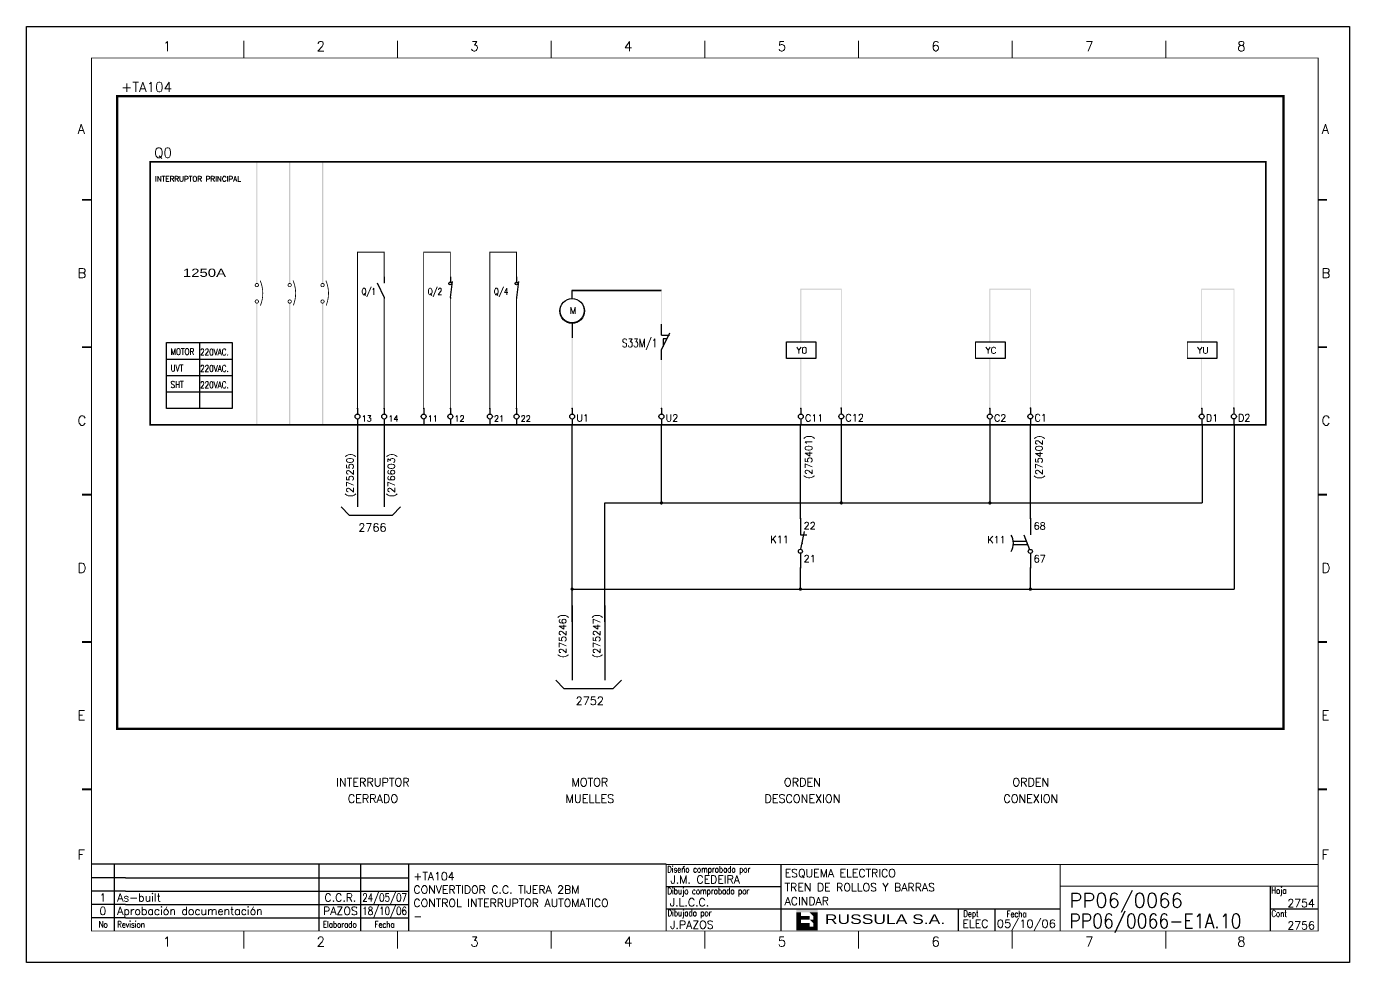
# Model space of a CAD drawing. Extents: x -25 to 1044, y -25744 to 292.
# Drawn here: x 230.2 to 650.2, y -15130.4 to -14833.4 of the extents above; entities that cross this region are included whole.
import ezdxf
from ezdxf.enums import TextEntityAlignment as Align

# ---------------------------------------------------------------- set-up
doc = ezdxf.new("R2010")
doc.units = 0
doc.header["$LTSCALE"] = 10
doc.header["$MEASUREMENT"] = 0
doc.linetypes.add('DASHDOT', pattern=[1, 0.5, -0.25, 0, -0.25])
doc.layers.get('0').update_dxf_attribs({"linetype": 'CONTINUOUS'})
for name, color, linetype in [('1', 7, 'CONTINUOUS'), ('10', 5, 'CONTINUOUS'), ('102', 7, 'CONTINUOUS'), ('2', 7, 'CONTINUOUS'), ('25', 3, 'CONTINUOUS'), ('8', 1, 'CONTINUOUS'), ('9', 6, 'CONTINUOUS'), ('DIBUJO', 7, 'CONTINUOUS'), ('NODE', 7, 'CONTINUOUS')]:
    doc.layers.add(name, color=color, linetype=linetype)
doc.styles.add('HELV', font='HELVBLD.SHX', dxfattribs={"width": 1.2})
doc.styles.add('HELVETICA', font='HELV.SHX')
doc.styles.add('LABEL', font='SIMPLEX', dxfattribs={"width": 0.8, "height": 4})
doc.styles.add('ROMAND', font='ROMAND.SHX', dxfattribs={"width": 0.7})
doc.styles.add('ROMANS', font='romans')
doc.styles.get("Standard").update_dxf_attribs({"font": 'simplex'})

# ---------------------------------------------------------------- blocks, each defined once
blk = doc.blocks.new('newcajec')
at = {"layer": '1'}
for p, q in [((179.4, 20.85), (0.13, 20.85)), ((7, 20.85), (7, 0)), ((71, 20.85), (71, 0)), ((84, 20.85), (84, 0.09)), ((99, 20.85), (99, 0)), ((215.2, 20.8), (215.2, 0)), ((10.6, 16.64), (0, 16.64)), ((10.6, 16.64), (99, 16.64)), ((184.64, 20.18), (184.81, 20.01)), ((184.81, 20.01), (185.18, 20.25)), ((10.6, 12.48), (0, 12.48)), ((10.6, 12.48), (99, 12.48)), ((179.4, 13.87), (215.2, 13.87)), ((368, 14.06), (368, 0)), ((10.6, 8.32), (0, 8.32)), ((10.6, 8.32), (99, 8.32)), ((10.6, 4.16), (0, 4.16)), ((10.6, 4.16), (99, 4.16)), ((179.4, 6.93), (267.63, 6.93)), ((267.63, 6.93), (302.5, 6.93)), ((270.63, 6.91), (270.63, 0)), ((282.07, 6.93), (282.07, 0)), ((368, 6.93), (383, 6.93))]:
    blk.add_line(p, q, dxfattribs=at)
for points in [[(47.5, 272.5, 0.3, 0.3, 0), (47.5, 277.91, 0.3, 0.3, 0)], [(95.5, 272.5, 0.3, 0.3, 0), (95.5, 277.91, 0.3, 0.3, 0)], [(143.5, 272.5, 0.3, 0.3, 0), (143.5, 277.91, 0.3, 0.3, 0)], [(191.5, 272.5, 0.3, 0.3, 0), (191.5, 277.91, 0.3, 0.3, 0)], [(239.5, 272.5, 0.3, 0.3, 0), (239.5, 277.91, 0.3, 0.3, 0)], [(287.5, 272.5, 0.3, 0.3, 0), (287.5, 277.91, 0.3, 0.3, 0)], [(335.5, 272.5, 0.3, 0.3, 0), (335.5, 277.91, 0.3, 0.3, 0)], [(-2.99, 228.23, 0.6, 0.6, 0), (-0.18, 228.23, 0.6, 0.6, 0)], [(383.01, 228.23, 0.6, 0.6, 0), (385.82, 228.23, 0.6, 0.6, 0)], [(-2.99, 182.23, 0.6, 0.6, 0), (-0.18, 182.23, 0.6, 0.6, 0)], [(383.01, 182.23, 0.6, 0.6, 0), (385.82, 182.23, 0.6, 0.6, 0)], [(-2.99, 136.23, 0.6, 0.6, 0), (-0.18, 136.23, 0.6, 0.6, 0)], [(383.01, 136.23, 0.6, 0.6, 0), (385.82, 136.23, 0.6, 0.6, 0)], [(-2.99, 90.23, 0.6, 0.6, 0), (-0.18, 90.23, 0.6, 0.6, 0)], [(383.01, 90.23, 0.6, 0.6, 0), (385.82, 90.23, 0.6, 0.6, 0)], [(-2.99, 44.23, 0.6, 0.6, 0), (-0.18, 44.23, 0.6, 0.6, 0)], [(383.01, 44.23, 0.6, 0.6, 0), (385.82, 44.23, 0.6, 0.6, 0)], [(383, 20.8, 0.3, 0.3, 0), (179.4, 20.8, 0.3, 0.3, 0), (179.4, 0, 0.3, 0.3, 0)], [(302.5, 20.8, 0.3, 0.3, 0), (302.5, 0, 0.3, 0.3, 0)], [(302.5, 14, 0.3, 0.3, 0), (383, 14, 0.3, 0.3, 0)], [(47.5, -5.5, 0.3, 0.3, 0), (47.5, -0.09, 0.3, 0.3, 0)], [(95.5, -5.5, 0.3, 0.3, 0), (95.5, -0.09, 0.3, 0.3, 0)], [(143.5, -5.5, 0.3, 0.3, 0), (143.5, -0.09, 0.3, 0.3, 0)], [(191.5, -5.5, 0.3, 0.3, 0), (191.5, -0.09, 0.3, 0.3, 0)], [(239.5, -5.5, 0.3, 0.3, 0), (239.5, -0.09, 0.3, 0.3, 0)], [(287.5, -5.5, 0.3, 0.3, 0), (287.5, -0.09, 0.3, 0.3, 0)], [(335.5, -5.5, 0.3, 0.3, 0), (335.5, -0.09, 0.3, 0.3, 0)]]:
    blk.add_lwpolyline(points, format="xyseb", dxfattribs=at)
at = {"layer": '1', "const_width": 0.3}
blk.add_lwpolyline([(0, 0), (0, 272.5), (383, 272.5), (383, 0)], close=True, dxfattribs=at)
at = {"layer": '2', "color": 14}
for p, q in [((221.42, 4.69), (221.42, 5.81)), ((221.42, 2.47), (221.42, 3.58))]:
    blk.add_line(p, q, dxfattribs=at)
for points in [[(220.05, 5.81), (220.05, 6.92), (226.74, 5.81), (226.74, 6.92)], [(221.42, 2.47), (220.05, 2.47), (221.42, 5.81), (220.05, 5.81)], [(221.42, 4.69), (224.25, 4.69), (221.42, 3.58), (224.25, 3.58)], [(224.25, 5.81), (225.37, 5.81), (225.37, 4.69)], [(225.37, 5.81), (226.74, 5.81), (225.37, 1.35), (226.74, 1.35)], [(224.25, 0.24), (224.25, 2.47), (220.05, 0.24), (220.05, 2.47)], [(224.25, 3.58), (225.37, 3.58), (225.37, 2.47)], [(226.74, 1.35), (226.74, 0.24), (224.25, 1.35), (224.25, 0.24)]]:
    blk.add_solid(points, dxfattribs=at)
at = {"layer": '1', "style": 'ROMANS'}
for s, p in [('1', (22.29, 274.68)), ('2', (70.29, 274.68)), ('3', (118.29, 274.68)), ('4', (166.29, 274.68)), ('5', (214.29, 274.68)), ('6', (262.29, 274.68)), ('7', (310.29, 274.68)), ('8', (357.79, 274.68)), ('A', (-4.37, 248.84)), ('A', (384.13, 248.84)), ('B', (-4.37, 203.84)), ('B', (384.13, 203.84)), ('C', (-4.37, 157.84)), ('C', (384.13, 157.84)), ('D', (-4.37, 111.84)), ('D', (384.13, 111.84)), ('E', (-4.37, 65.84)), ('E', (384.13, 65.84)), ('F', (-4.37, 22.34)), ('F', (384.13, 22.34)), ('1', (22.29, -4.82)), ('2', (70.29, -4.82)), ('3', (118.29, -4.82)), ('4', (166.29, -4.82)), ('5', (214.29, -4.82)), ('6', (262.29, -4.82)), ('7', (310.29, -4.82)), ('8', (357.79, -4.82))]:
    blk.add_text(s, height=3, dxfattribs=at).set_placement(p)
at = {"layer": '1', "style": 'LABEL', "width": 0.8}
for s, p in [('Diseno comprobado por', (179.73, 18.27)), ('Dibujo comprobado por', (179.81, 11.47)), ('Hoja', (368.38, 11.66)), ('Dibujado por', (179.83, 4.64)), ('Fecha', (285.71, 4.3)), ('Cont', (368.43, 4.46)), ('No', (2.23, 1.05)), ('Revision', (8, 1.05))]:
    blk.add_text(s, height=2, dxfattribs=at).set_placement(p)
for s, p in [('Dept', (274.61, 4.44)), ('Elaborado', (77.5, 1.05)), ('Fecha', (91.5, 1.05))]:
    blk.add_text(s, height=2, dxfattribs=at).set_placement(p, align=Align.CENTER)
at = {"layer": '10', "style": 'ROMANS'}
for tag, p in [('REV41', (3.5, 18.74)), ('REV43', (77.7, 18.74)), ('REV31', (3.5, 14.58)), ('REV33', (77.7, 14.58)), ('REV21', (3.5, 10.42)), ('REV23', (77.7, 10.42)), ('REV11', (3.5, 6.27)), ('REV13', (77.7, 6.27))]:
    blk.add_attdef(tag, text='', height=2.5, dxfattribs=at).set_placement(p, align=Align.MIDDLE)
for tag, p, height in [('REV42', (8, 17.49), 2.5), ('SHEETNAME1', (100.5, 15.83), 2.5), ('DESIGNCHECK', (180.74, 14.83), 2.5), ('DOCUMENTTYPE', (216.43, 16.8), 2.5), ('NOTA', (305.32, 15.8), 3), ('REV32', (8, 13.33), 2.5), ('SHEETNAME2', (100.5, 11.67), 2.5), ('OBJECT', (216.43, 12.4), 2.5), ('REV22', (8, 9.17), 2.5), ('SHEETNAME3', (100.5, 7.51), 2.5), ('DRAWINGCHECK', (180.53, 7.71), 2.5), ('CUSTOMER', (216.43, 8.08), 2.5), ('ORDER', (305.32, 7.3), 4.5), ('REV12', (8, 5.01), 2.5), ('SHEETNAME4', (100.5, 3.35), 2.5), ('DOCUMENT_ID', (305.32, 0.93), 4.4), ('USER', (180.63, 0.71), 2.5), ('DEPARTMENT', (271.93, 1.05), 2.5)]:
    blk.add_attdef(tag, p, '', height=height, dxfattribs=at)
for tag, width, p, p2 in [('REV44', 1.221199, (84.53, 17.49), (98.48, 17.49)), ('REV34', 1.221199, (84.53, 13.33), (98.48, 13.33)), ('REV24', 1.221199, (84.53, 9.17), (98.48, 9.17)), ('REV14', 1.221199, (84.53, 5.01), (98.48, 5.01)), ('CREATED2', 7.039915, (282.71, 1.05), (301.14, 1.05))]:
    blk.add_attdef(tag, text='', height=2.5, dxfattribs=dict(at, width=width)).set_placement(p, p2, align=Align.FIT)
for tag, p in [('SHEET', (382, 7.43)), ('NEXTSHEET', (382, 0.5))]:
    blk.add_attdef(tag, text='', height=2.5, dxfattribs=at).set_placement(p, align=Align.RIGHT)
at = {"layer": 'DIBUJO', "color": 14, "style": 'HELVETICA', "width": 1.3}
blk.add_text('RUSSULA S.A.', height=3, dxfattribs=at).set_placement((229, 2.19))
blk = doc.blocks.new('NOD', base_point=(237.5, 170))
at = {"layer": 'NODE'}
blk.add_point((237.5, 170), dxfattribs=at)
blk = doc.blocks.new('$$PLD12C')
for p, q in [((0, 2.5), (0, 0.75)), ((0, -0.75), (0, -2.5))]:
    blk.add_line(p, q)
at = {"layer": '2'}
blk.add_circle((0, 0), 0.75, dxfattribs=at)
for p in [(0, 2.5), (0, -2.5)]:
    blk.add_blockref('NOD', p, dxfattribs=at)
at = {"layer": '8'}
blk.add_attdef('*A', (1.25, -1.5), '', height=2.15, dxfattribs=at)
at = {"layer": '9'}
blk.add_attdef('ID', text='', height=2.15, dxfattribs=at).set_placement((-1.25, -1.5), align=Align.RIGHT)
blk = doc.blocks.new('$070203S')
at = {"layer": '102'}
for p, q in [((0, 0), (0, -5)), ((0.13, -9.39), (1.25, -4)), ((0, -5), (2, -5)), ((0, -10.62), (0, -15))]:
    blk.add_line(p, q, dxfattribs=at)
blk.add_circle((0, -10), 0.625, dxfattribs=at)
blk.add_point((0.52, -7.5), dxfattribs=at)
at = {"layer": '2'}
for p in [(0, 0), (0, -15)]:
    blk.add_blockref('NOD', p, dxfattribs=at)
at = {"layer": '8'}
for tag, p in [('1A', (1, -3.32)), ('2A', (1, -13.32))]:
    blk.add_attdef(tag, p, '', height=2.15, dxfattribs=at)
at = {"layer": '9'}
blk.add_attdef('ID', text='', height=2.15, dxfattribs=at).set_placement((-3.5, -7.5), align=Align.RIGHT)
blk = doc.blocks.new('$070202S')
at = {"layer": '102'}
for p, q in [((0, 0), (0, -5)), ((-2, -5), (-0.23, -9.42)), ((0, -10.62), (0, -15))]:
    blk.add_line(p, q, dxfattribs=at)
blk.add_circle((0, -10), 0.625, dxfattribs=at)
blk.add_point((-1, -7.5), dxfattribs=at)
at = {"layer": '2'}
for p in [(0, 0), (0, -15)]:
    blk.add_blockref('NOD', p, dxfattribs=at)
at = {"layer": '8'}
for tag, p in [('1A', (1, -3.32)), ('2A', (1, -13.32))]:
    blk.add_attdef(tag, p, '', height=2.15, dxfattribs=at)
at = {"layer": '9'}
blk.add_attdef('ID', text='', height=2.15, dxfattribs=at).set_placement((-3.5, -7.5), align=Align.RIGHT)

msp = doc.modelspace()

# ---------------------------------------------------------------- linework, layer by layer
for p, q in [((488.9, -14959.73), (488.9, -14984.57)), ((536.07, -14959.78), (536.07, -14984.57))]:
    msp.add_line(p, q)
at = {"const_width": 0.521}
for points in [[(488.64, -14984.57, 1), (489.16, -14984.57, 1)], [(535.81, -14984.57, 1), (536.33, -14984.57, 1)], [(475.66, -15011.92, 1), (476.18, -15011.92, 1)], [(548.66, -15011.92, 1), (549.18, -15011.92, 1)]]:
    msp.add_lwpolyline(points, format="xyb", close=True, dxfattribs=at)
for centre in [(364.79, -14914.93), (385.83, -14914.93)]:
    msp.add_circle(centre, 0.468)
at = {"layer": '2'}
for p, q in [((403.46, -14919.76), (403.46, -14917.15)), ((403.46, -14917.15), (431.77, -14917.15)), ((403.46, -14927.58), (403.46, -14932.14)), ((471.49, -14933.49), (480.87, -14933.49)), ((471.49, -14938.7), (471.49, -14933.49)), ((480.87, -14933.49), (480.87, -14938.7)), ((531.51, -14933.49), (540.89, -14933.49)), ((540.89, -14933.49), (540.89, -14938.7)), ((598.75, -14933.49), (608.14, -14933.49)), ((608.14, -14933.49), (608.14, -14938.7)), ((480.87, -14938.7), (471.49, -14938.7)), ((540.89, -14938.7), (531.51, -14938.7)), ((608.14, -14938.7), (598.75, -14938.7)), ((547.67, -14996.83), (543.51, -14996.83)), ((548.09, -14997.88), (543.51, -14997.88))]:
    msp.add_line(p, q, dxfattribs=at)
at = {"layer": '2', "color": 7}
for p, q in [((274.69, -14933.71), (295.55, -14933.71)), ((274.69, -14954.56), (274.69, -14933.71)), ((285.12, -14933.71), (285.12, -14954.56)), ((295.55, -14933.71), (295.55, -14954.56)), ((274.69, -14938.92), (295.55, -14938.92)), ((274.69, -14944.13), (295.55, -14944.13)), ((274.69, -14949.35), (295.55, -14949.35)), ((295.55, -14954.56), (274.69, -14954.56)), ((335.33, -14959.78), (335.33, -14985.85)), ((343.8, -14959.78), (343.8, -14985.85)), ((403.46, -15022.35), (403.46, -14959.78)), ((431.8, -14984.57), (431.8, -14959.78)), ((475.92, -14989.47), (475.92, -14959.78)), ((548.92, -14989.53), (548.92, -14959.84)), ((603.45, -14959.79), (603.45, -14984.57)), ((613.67, -14959.75), (613.67, -15011.92)), ((413.89, -15022.35), (413.89, -14984.57)), ((413.89, -14984.57), (431.8, -14984.57)), ((431.8, -14984.57), (577.22, -14984.57)), ((577.22, -14984.57), (603.45, -14984.57)), ((330.12, -14985.85), (332.72, -14988.46)), ((332.72, -14988.46), (346.41, -14988.46)), ((346.41, -14988.46), (349.02, -14985.85)), ((475.92, -15011.92), (475.92, -15005.11)), ((548.92, -15011.92), (548.92, -15005.18)), ((403.46, -15011.92), (522.72, -15011.92)), ((522.72, -15011.92), (577.22, -15011.92)), ((577.22, -15011.92), (613.67, -15011.92)), ((403.46, -15017.14), (403.46, -15040.86)), ((413.89, -15017.14), (413.89, -15040.86)), ((398.25, -15040.86), (400.86, -15043.47)), ((400.86, -15043.47), (416.5, -15043.47)), ((416.5, -15043.47), (419.11, -15040.86))]:
    msp.add_line(p, q, dxfattribs=at)
at = {"layer": '2', "color": 3, "linetype": 'DASHDOT'}
for points, const_width in [([(259.05, -14855.49), (629.28, -14855.49), (629.28, -15056.25), (259.05, -15056.25), (259.05, -14855.49)], 0.73), ([(269.48, -14876.35), (623.69, -14876.35), (623.69, -14959.78), (269.48, -14959.78), (269.48, -14876.35)], 0.521)]:
    msp.add_lwpolyline(points, dxfattribs=dict(at, const_width=const_width))
at = {"layer": '2', "const_width": 0.261}
for points in [[(343.8, -14914.93), (343.8, -14905.03), (335.33, -14905.03), (335.33, -14954.56)], [(364.81, -14914.93), (364.81, -14905.03), (356.34, -14905.03), (356.34, -14954.56)], [(385.82, -14914.93), (385.82, -14905.03), (377.35, -14905.03), (377.35, -14954.56)], [(403.46, -14919.89), (403.46, -14917.02), (431.77, -14917.02), (431.77, -14917.15)], [(343.8, -14919.56), (343.8, -14954.56)], [(364.81, -14919.56), (364.81, -14954.56)], [(385.82, -14919.56), (385.82, -14954.56)], [(403.46, -14932.14), (403.46, -14927.45)], [(471.49, -14933.49), (480.87, -14933.49), (480.87, -14938.7), (471.49, -14938.7), (471.49, -14933.49)], [(531.51, -14933.49), (540.89, -14933.49), (540.89, -14938.7), (531.51, -14938.7), (531.51, -14933.49)], [(598.75, -14933.49), (608.14, -14933.49), (608.14, -14938.7), (598.75, -14938.7), (598.75, -14933.49)]]:
    msp.add_lwpolyline(points, dxfattribs=at)
at = {"layer": '2', "const_width": 0.256}
for points in [[(304.51, -14921.94, 0.096109), (305.26, -14918.06, 0.10084), (304.43, -14914, 1)], [(314.94, -14921.94, 0.096109), (315.69, -14918.06, 0.10084), (314.86, -14914, 1)], [(325.37, -14921.94, 0.096109), (326.12, -14918.06, 0.10084), (325.29, -14914, 1)]]:
    msp.add_lwpolyline(points, format="xyb", dxfattribs=at)
at = {"layer": '2', "const_width": 0.261}
for points in [[(302.85, -14915.45, 1), (303.9, -14915.45, 1)], [(313.28, -14915.45, 1), (314.32, -14915.45, 1)], [(323.71, -14915.45, 1), (324.75, -14915.45, 1)], [(302.85, -14920.67, 1), (303.9, -14920.67, 1)], [(313.28, -14920.67, 1), (314.32, -14920.67, 1)], [(323.71, -14920.67, 1), (324.75, -14920.67, 1)], [(399.68, -14923.54, 1), (407.24, -14923.54, 1)]]:
    msp.add_lwpolyline(points, format="xyb", close=True, dxfattribs=at)
at = {"layer": '2', "color": 7, "const_width": 0.521}
for points in [[(431.54, -14984.57, 1), (432.06, -14984.57, 1)], [(403.2, -15011.92, 1), (403.72, -15011.92, 1)]]:
    msp.add_lwpolyline(points, format="xyb", close=True, dxfattribs=at)
at = {"layer": '2'}
msp.add_circle((403.46, -14923.67), 3.91, dxfattribs=at)
msp.add_arc((538.62, -14997.36), 4.92, 327.9946, 32.0054, dxfattribs=at)
for points in [[(303.17, -14914.93), (303.58, -14914.93), (303.17, -14876.35), (303.58, -14876.35)], [(313.59, -14914.93), (314.01, -14914.93), (313.59, -14876.35), (314.01, -14876.35)], [(324.02, -14914.93), (324.44, -14914.93), (324.02, -14876.35), (324.44, -14876.35)], [(303.58, -14921.19), (303.17, -14921.19), (303.58, -14959.78), (303.17, -14959.78)], [(314.01, -14921.19), (313.59, -14921.19), (314.01, -14959.78), (313.59, -14959.78)], [(324.44, -14921.19), (324.02, -14921.19), (324.44, -14959.78), (324.02, -14959.78)], [(403.59, -14930.52), (403.33, -14930.52), (403.59, -14954.56), (403.33, -14954.56)], [(335.46, -14954.57), (335.2, -14954.57), (335.46, -14956.4), (335.2, -14956.4)], [(343.93, -14954.57), (343.67, -14954.57), (343.93, -14956.4), (343.67, -14956.4)], [(356.47, -14954.57), (356.21, -14954.57), (356.47, -14956.4), (356.21, -14956.4)], [(364.94, -14954.57), (364.68, -14954.57), (364.94, -14956.4), (364.68, -14956.4)], [(377.48, -14954.57), (377.22, -14954.57), (377.48, -14956.4), (377.22, -14956.4)], [(385.95, -14954.57), (385.69, -14954.57), (385.95, -14956.4), (385.69, -14956.4)], [(403.59, -14954.57), (403.33, -14954.57), (403.59, -14956.4), (403.33, -14956.4)], [(431.93, -14954.57), (431.67, -14954.57), (431.93, -14956.4), (431.67, -14956.4)], [(476.18, -14954.57), (475.92, -14954.57), (476.18, -14956.4), (475.92, -14956.4)], [(489.03, -14954.53), (488.77, -14954.53), (489.03, -14956.36), (488.77, -14956.36)], [(536.2, -14954.57), (535.94, -14954.57), (536.2, -14956.4), (535.94, -14956.4)], [(549.05, -14954.53), (548.79, -14954.53), (549.05, -14956.36), (548.79, -14956.36)], [(603.45, -14954.57), (603.18, -14954.57), (603.45, -14956.4), (603.18, -14956.4)], [(613.67, -14954.53), (613.41, -14954.53), (613.67, -14956.36), (613.41, -14956.36)], [(335.46, -14957.94), (335.2, -14957.94), (335.46, -14959.78), (335.2, -14959.78)], [(343.93, -14957.94), (343.67, -14957.94), (343.93, -14959.78), (343.67, -14959.78)], [(403.59, -14957.94), (403.33, -14957.94), (403.59, -14959.78), (403.33, -14959.78)], [(431.93, -14957.94), (431.67, -14957.94), (431.93, -14959.78), (431.67, -14959.78)], [(476.18, -14957.94), (475.92, -14957.94), (476.18, -14959.78), (475.92, -14959.78)], [(489.03, -14957.89), (488.77, -14957.89), (489.03, -14959.73), (488.77, -14959.73)], [(536.2, -14957.94), (535.94, -14957.94), (536.2, -14959.78), (535.94, -14959.78)], [(549.05, -14957.89), (548.79, -14957.89), (549.05, -14959.73), (548.79, -14959.73)], [(603.45, -14957.95), (603.18, -14957.95), (603.45, -14959.79), (603.18, -14959.79)], [(613.67, -14957.9), (613.41, -14957.9), (613.67, -14959.75), (613.41, -14959.75)]]:
    msp.add_trace(points, dxfattribs=at)
at = {"layer": '2', "color": 0}
for points in [[(431.93, -14916.88), (431.67, -14916.88), (431.93, -14931.36), (431.67, -14931.36)], [(476.18, -14916.62), (475.92, -14916.62), (476.18, -14933.49), (475.92, -14933.49)], [(476.05, -14916.62), (476.05, -14916.88), (489.03, -14916.62), (489.03, -14916.88)], [(489.03, -14916.62), (488.77, -14916.62), (489.03, -14954.52), (488.77, -14954.52)], [(536.2, -14916.62), (535.94, -14916.62), (536.2, -14933.49), (535.94, -14933.49)], [(536.07, -14916.62), (536.07, -14916.88), (549.05, -14916.62), (549.05, -14916.88)], [(549.05, -14916.62), (548.79, -14916.62), (549.05, -14954.52), (548.79, -14954.52)], [(603.45, -14916.62), (603.18, -14916.62), (603.45, -14933.49), (603.18, -14933.49)], [(603.32, -14916.62), (603.32, -14916.88), (613.67, -14916.62), (613.67, -14916.88)], [(613.67, -14916.62), (613.41, -14916.62), (613.67, -14954.52), (613.41, -14954.52)], [(431.93, -14935.98), (431.67, -14935.98), (431.93, -14954.56), (431.67, -14954.56)], [(476.18, -14938.7), (475.92, -14938.7), (476.18, -14954.56), (475.92, -14954.56)], [(536.2, -14938.7), (535.94, -14938.7), (536.2, -14954.56), (535.94, -14954.56)], [(603.45, -14938.7), (603.18, -14938.7), (603.45, -14954.56), (603.18, -14954.56)]]:
    msp.add_trace(points, dxfattribs=at)
at = {"layer": '25', "color": 0, "linetype": 'Continuous'}
for p, q in [((343.8, -14912.82), (343.8, -14914.77)), ((364.81, -14912.82), (364.81, -14914.77)), ((385.82, -14912.82), (385.82, -14914.77)), ((341.52, -14914.77), (343.8, -14919.34)), ((365.37, -14914.27), (364.78, -14919.34)), ((386.41, -14914.27), (385.82, -14919.34)), ((343.8, -14919.34), (343.8, -14919.66)), ((364.81, -14919.34), (364.81, -14919.66)), ((385.82, -14919.34), (385.82, -14919.66)), ((431.81, -14931.38), (431.81, -14927.9)), ((434.42, -14930.72), (431.81, -14935.94)), ((431.81, -14931.38), (434.42, -14931.38)), ((431.81, -14939.2), (431.81, -14935.94))]:
    msp.add_line(p, q, dxfattribs=at)
at = {"layer": '25', "color": 0}
for p, q in [((433.54, -14932.49), (432.34, -14932.49)), ((432.34, -14932.49), (432.34, -14934.89))]:
    msp.add_line(p, q, dxfattribs=at)
at = {"layer": 'DIBUJO'}
msp.add_lwpolyline([(230.24, -14833.4), (650.24, -14833.4), (650.24, -15130.4), (230.24, -15130.4), (230.24, -14833.4)], dxfattribs=at)

# ---------------------------------------------------------------- block references
at = {"layer": '2', "color": 7}
ref = msp.add_blockref('newcajec', (250.92, -15120.4), dxfattribs=dict(at, xscale=1.016513761467891, yscale=1.016513761467891, zscale=1.016513761467891))
ref.add_attrib('REV24', '24/05/07', dxfattribs={"layer": '10', "height": 2.541, "style": 'ROMANS', "width": 0.728168}).set_placement((336.84, -15111.07), (351.02, -15111.07), align=Align.FIT)
ref.add_attrib('SHEETNAME3', 'CONTROL INTERRUPTOR AUTOMATICO', (353.08, -15112.77), dxfattribs={"layer": '10', "height": 2.5413, "style": 'ROMANS'})
ref.add_attrib('SHEETNAME2', 'CONVERTIDOR C.C. TIJERA 2BM', (353.08, -15108.54), dxfattribs={"layer": '10', "height": 2.5413, "style": 'ROMANS'})
ref.add_attrib('SHEETNAME1', '+TA104', (353.08, -15104.31), dxfattribs={"layer": '10', "height": 2.541, "style": 'ROMANS'})
ref.add_attrib('USER', 'J.PAZOS', (434.53, -15119.68), dxfattribs={"layer": '10', "height": 2.541, "style": 'ROMANS'})
ref.add_attrib('DRAWINGCHECK', 'J.L.C.C.', (434.43, -15112.56), dxfattribs={"layer": '10', "height": 2.541, "style": 'ROMANS'})
ref.add_attrib('DESIGNCHECK', 'J.M. CEDEIRA', (434.64, -15105.32), dxfattribs={"layer": '10', "height": 2.5413, "style": 'ROMANS'})
ref.add_attrib('REV22', 'As-built', (259.05, -15111.07), dxfattribs={"layer": '10', "height": 2.541, "style": 'ROMANS'})
ref.add_attrib('REV12', 'Aprobación documentación', (259.05, -15115.3), dxfattribs={"layer": '10', "height": 2.5413, "style": 'ROMANS'})
ref.add_attrib('REV21', '1', dxfattribs={"layer": '10', "height": 2.54, "style": 'ROMANS'}).set_placement((254.47, -15109.8), align=Align.MIDDLE)
ref.add_attrib('REV11', '0', dxfattribs={"layer": '10', "height": 2.54, "style": 'ROMANS'}).set_placement((254.47, -15114.03), align=Align.MIDDLE)
ref.add_attrib('SHEETNAME4', '-', (353.08, -15117), dxfattribs={"layer": '10', "height": 2.54, "style": 'ROMANS'})
ref.add_attrib('REV14', '18/10/06', dxfattribs={"layer": '10', "height": 2.541, "style": 'ROMANS', "width": 0.728168}).set_placement((336.84, -15115.3), (351.02, -15115.3), align=Align.FIT)
ref.add_attrib('REV23', 'C.C.R.', dxfattribs={"layer": '10', "height": 2.541, "style": 'ROMANS'}).set_placement((329.9, -15109.8), align=Align.MIDDLE)
ref.add_attrib('REV13', 'PAZOS', dxfattribs={"layer": '10', "height": 2.541, "style": 'ROMANS'}).set_placement((329.9, -15114.03), align=Align.MIDDLE)
ref.add_attrib('DOCUMENT_ID', 'PP06/0066-E1A.10', (561.28, -15119.45), dxfattribs={"layer": '10', "height": 4.4727, "style": 'ROMANS', "width": 0.9})
ref.add_attrib('ORDER', 'PP06/0066', (561.28, -15112.98), dxfattribs={"layer": '10', "height": 4.574, "style": 'ROMANS'})
ref.add_attrib('CUSTOMER', 'ACINDAR', (470.92, -15112.18), dxfattribs={"layer": '10', "height": 2.541, "style": 'ROMANS'})
ref.add_attrib('OBJECT', 'TREN DE ROLLOS Y BARRAS', (470.92, -15107.79), dxfattribs={"layer": '10', "height": 2.5413, "style": 'ROMANS'})
ref.add_attrib('DOCUMENTTYPE', 'ESQUEMA ELECTRICO', (470.92, -15103.32), dxfattribs={"layer": '10', "height": 2.5413, "style": 'ROMANS'})
ref.add_attrib('CREATED2', '05/10/06', dxfattribs={"layer": '10', "height": 2.541, "style": 'ROMANS', "width": 0.961976}).set_placement((538.29, -15119.34), (557.03, -15119.34), align=Align.FIT)
ref.add_attrib('DEPARTMENT', 'ELEC', (527.34, -15119.34), dxfattribs={"layer": '10', "height": 2.541, "style": 'ROMANS'})
ref.add_attrib('NEXTSHEET', '2756', dxfattribs={"layer": '10', "height": 2.541, "style": 'ROMANS'}).set_placement((639.22, -15119.89), align=Align.RIGHT)
ref.add_attrib('SHEET', '2754', dxfattribs={"layer": '10', "height": 2.541, "style": 'ROMANS'}).set_placement((639.22, -15112.84), align=Align.RIGHT)
ref = msp.add_blockref('$$PLD12C', (335.33, -14957.17), dxfattribs=dict(at, xscale=1.042899108923663, yscale=1.042899108923663, zscale=1.042899108923663))
ref.add_attrib('*A', '13', (336.63, -14958.74), dxfattribs={"layer": '8', "height": 1.877})
ref = msp.add_blockref('$$PLD12C', (343.8, -14957.17), dxfattribs=dict(at, xscale=1.042899108923663, yscale=1.042899108923663, zscale=1.042899108923663))
ref.add_attrib('*A', '14', (345.11, -14958.74), dxfattribs={"layer": '8', "height": 1.877})
ref = msp.add_blockref('$$PLD12C', (356.34, -14957.17), dxfattribs=dict(at, xscale=1.042899108923663, yscale=1.042899108923663, zscale=1.042899108923663))
ref.add_attrib('*A', '11', (357.64, -14958.74), dxfattribs={"layer": '8', "height": 1.877})
ref = msp.add_blockref('$$PLD12C', (364.81, -14957.17), dxfattribs=dict(at, xscale=1.042899108923663, yscale=1.042899108923663, zscale=1.042899108923663))
ref.add_attrib('*A', '12', (366.11, -14958.74), dxfattribs={"layer": '8', "height": 1.877})
ref = msp.add_blockref('$$PLD12C', (377.35, -14957.17), dxfattribs=dict(at, xscale=1.042899108923663, yscale=1.042899108923663, zscale=1.042899108923663))
ref.add_attrib('*A', '21', (378.65, -14958.74), dxfattribs={"layer": '8', "height": 1.877})
ref = msp.add_blockref('$$PLD12C', (385.82, -14957.17), dxfattribs=dict(at, xscale=1.042899108923663, yscale=1.042899108923663, zscale=1.042899108923663))
ref.add_attrib('*A', '22', (387.12, -14958.74), dxfattribs={"layer": '8', "height": 1.877})
at = {"layer": '2', "color": 7, "xscale": 1.042899108923663, "yscale": 1.042899108923663, "zscale": 1.042899108923663}
for name, p, values in [('$$PLD12C', (403.46, -14957.17), {'*A': 'U1'}), ('$$PLD12C', (431.8, -14957.17), {'*A': 'U2'}), ('$$PLD12C', (476.05, -14957.17), {'*A': 'C11'}), ('$$PLD12C', (488.9, -14957.13), {'*A': 'C12'}), ('$$PLD12C', (536.07, -14957.17), {'*A': 'C2'}), ('$$PLD12C', (548.92, -14957.13), {'*A': 'C1'}), ('$$PLD12C', (603.32, -14957.17), {'*A': 'D1'}), ('$$PLD12C', (613.54, -14957.13), {'*A': 'D2'}), ('$070203S', (475.92, -14989.47), {'ID': 'K11', '1A': '22', '2A': '21'})]:
    msp.add_blockref(name, p, dxfattribs=at).add_auto_attribs(values)
at = {"layer": '2', "color": 7}
ref = msp.add_blockref('$070202S', (548.92, -14989.53), dxfattribs=dict(at, xscale=1.042899108923663, yscale=1.042899108923663, zscale=1.042899108923663))
ref.add_attrib('ID', 'K11', dxfattribs={"layer": '9', "height": 2.242}).set_placement((541.1, -14997.36), align=Align.RIGHT)
ref.add_attrib('1A', '68', (549.96, -14993), dxfattribs={"layer": '8', "height": 2.242})
ref.add_attrib('2A', '67', (549.96, -15003.43), dxfattribs={"layer": '8', "height": 2.242})

# ---------------------------------------------------------------- texts
at = {"layer": '2', "color": 6}
for s, p in [('+TA104', (260.35, -14854.18)), ('Q0', (270.78, -14875.04))]:
    msp.add_text(s, height=3.129, dxfattribs=at).set_placement(p)
at = {"layer": '2', "style": 'ROMAND'}
msp.add_text('INTERRUPTOR PRINCIPAL', height=1.6686, dxfattribs=at).set_placement((271.04, -14882.6))
at = {"layer": '2', "color": 7}
for s, height, style, width, p in [('1250A', 2.607, 'HELV', 1.3, (279.91, -14912.85)), ('MOTOR', 2.086, 'ROMANS', 0.8, (276, -14937.62)), ('220VAC.', 2.086, 'ROMANS', 0.8, (285.37, -14937.74)), ('UVT', 2.086, 'ROMANS', 0.8, (276, -14942.83)), ('220VAC.', 2.086, 'ROMANS', 0.8, (285.37, -14942.95)), ('SHT', 2.086, 'ROMANS', 0.8, (276, -14948.05)), ('220VAC.', 2.086, 'ROMANS', 0.8, (285.37, -14948.17))]:
    msp.add_text(s, height=height, dxfattribs=dict(at, style=style, width=width)).set_placement(p)
at = {"layer": '2'}
for s, height, p in [('M', 2.09, (402.68, -14924.58)), ('Y0', 2.086, (474.66, -14937.2)), ('YC', 2.086, (534.68, -14937.2)), ('YU', 2.086, (601.92, -14937.2))]:
    msp.add_text(s, height=height, dxfattribs=at).set_placement(p)
at = {"layer": '2', "color": 6}
for s, p in [('(275401)', (479.63, -14976.96)), ('(275402)', (552.76, -14977.03)), ('(275250)', (334.02, -14982.74)), ('(276603)', (347.18, -14982.74)), ('(275246)', (401.54, -15033.76)), ('(275247)', (412.38, -15033.76))]:
    msp.add_text(s, height=2.19, rotation=90, dxfattribs=at).set_placement(p)
at = {"layer": '2', "color": 1, "style": 'ROMANS'}
for s, p in [('2766', (340.05, -14993.67)), ('2752', (409.05, -15048.68))]:
    msp.add_text(s, height=2.607, dxfattribs=at).set_placement(p, align=Align.CENTER)
at = {"layer": '2', "color": 7, "style": 'ROMANS'}
for s, height, p in [('INTERRUPTOR', 2.6072, (340.22, -15074.5)), ('MOTOR', 2.607, (409.08, -15074.5)), ('ORDEN', 2.607, (476.56, -15074.5)), ('ORDEN', 2.607, (549.06, -15074.5)), ('CERRADO', 2.607, (340.22, -15079.71)), ('MUELLES', 2.607, (409.08, -15079.71)), ('DESCONEXION', 2.6072, (476.56, -15079.71)), ('CONEXION', 2.607, (549.06, -15079.71))]:
    msp.add_text(s, height=height, dxfattribs=at).set_placement(p, align=Align.CENTER)
at = {"layer": '25', "color": 0, "width": 0.8}
for s, height, p in [('Q/1', 2.086, (341.2, -14918.52)), ('Q/2', 2.086, (362.2, -14918.52)), ('Q/4', 2.086, (383.21, -14918.52)), ('S33M/1', 2.607, (430.51, -14935.12))]:
    msp.add_text(s, height=height, dxfattribs=at).set_placement(p, align=Align.RIGHT)

doc.saveas('drawing.dxf')
